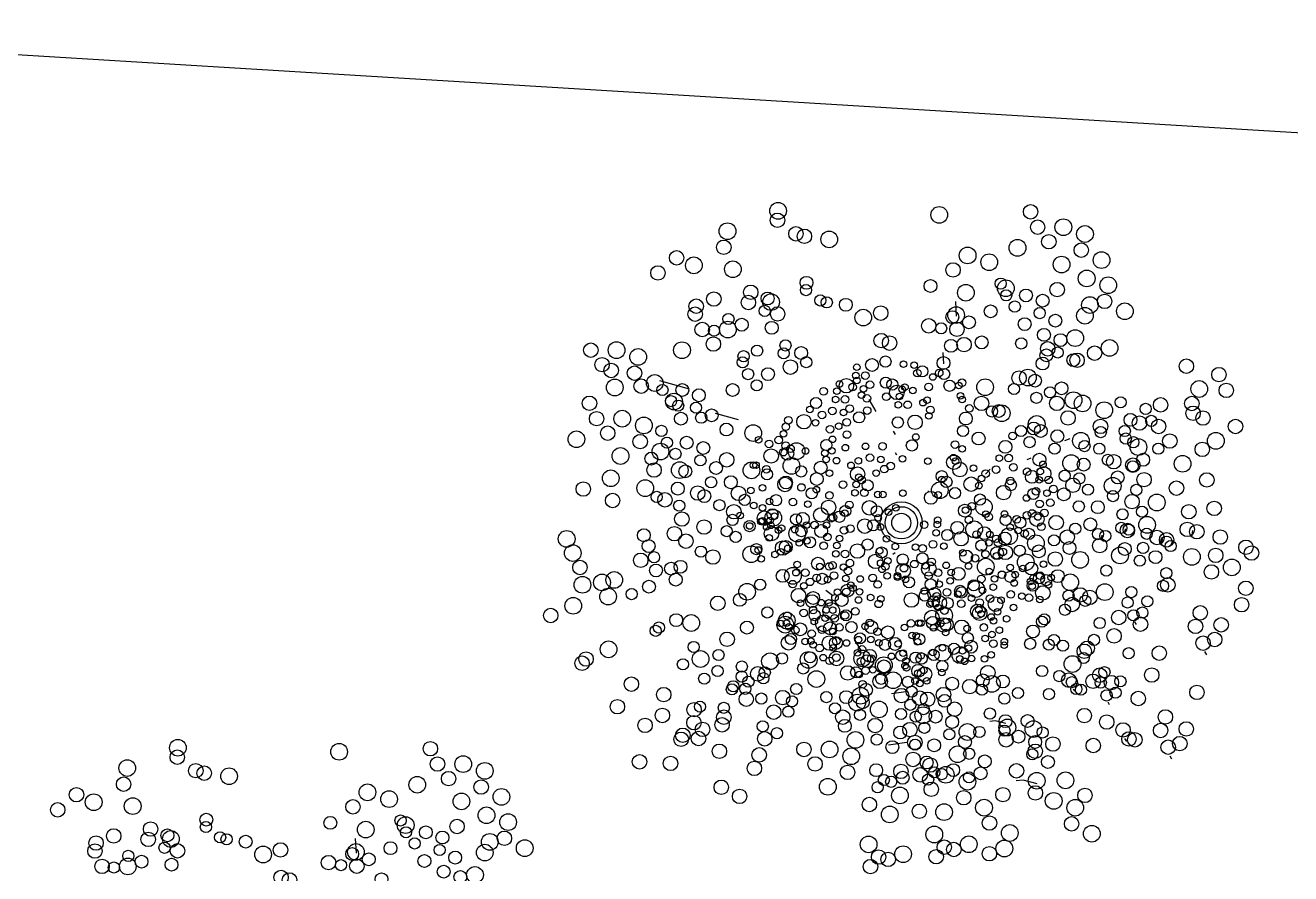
# Model space of a CAD drawing. Header units: millimetres. Extents: x 441061 to 442903, y 4515148 to 4515613.
# Drawn here: x 442230.415 to 442233.111, y 4515584.864 to 4515586.671 of the extents above; entities that cross this region are included whole.
import ezdxf

# ---------------------------------------------------------------- set-up
doc = ezdxf.new("R2010")
doc.units = ezdxf.units.MM
doc.layers.add('01_piscinas', color=254, linetype='Continuous')

msp = doc.modelspace()

# ---------------------------------------------------------------- linework, layer by layer
at = {"layer": '01_piscinas'}
for p, q in [((442232.3521, 4515586.282), (442232.3554, 4515586.2835)), ((442232.6127, 4515586.1764), (442232.616, 4515586.1779)), ((442232.3357, 4515586.1273), (442232.3383, 4515586.1284)), ((442232.3989, 4515586.0515), (442232.3974, 4515586.0825)), ((442232.5362, 4515586.046), (442232.5387, 4515586.0471)), ((442232.3717, 4515585.9499), (442232.3705, 4515585.9738)), ((442231.8301, 4515585.8963), (442231.7671, 4515585.9138)), ((442232.2277, 4515585.8483), (442232.213, 4515585.8742)), ((442231.9342, 4515585.8305), (442231.8857, 4515585.844)), ((442232.2641, 4515585.8064), (442232.2682, 4515585.7995)), ((442232.5198, 4515585.8044), (442232.5214, 4515585.8038)), ((442232.6299, 4515585.7866), (442232.6406, 4515585.7913)), ((442232.268, 4515585.7614), (442232.2712, 4515585.7561)), ((442232.5494, 4515585.7462), (442232.5576, 4515585.7498)), ((442232.4607, 4515585.7151), (442232.4702, 4515585.7256)), ((442232.3384, 4515585.6796), (442232.3376, 4515585.6761)), ((442232.5697, 4515585.6865), (442232.5713, 4515585.6859)), ((442232.7086, 4515585.5852), (442232.7071, 4515585.5747)), ((442232.7583, 4515585.5985), (442232.7568, 4515585.5881)), ((442232.9014, 4515585.5947), (442232.8995, 4515585.5811)), ((442232.8369, 4515585.5773), (442232.8349, 4515585.5637)), ((442232.2678, 4515585.5478), (442232.2628, 4515585.5441)), ((442232.4498, 4515585.5555), (442232.4547, 4515585.5536)), ((442232.3412, 4515585.5195), (442232.3397, 4515585.509)), ((442232.3592, 4515585.4919), (442232.3572, 4515585.4783)), ((442232.1202, 4515585.4681), (442232.1347, 4515585.4571)), ((442232.4491, 4515585.4216), (442232.444, 4515585.4178)), ((442232.4754, 4515585.4064), (442232.4704, 4515585.4026)), ((442232.7782, 4515585.4004), (442232.7815, 4515585.3952)), ((442232.4009, 4515585.3151), (442232.4, 4515585.3116)), ((442232.9274, 4515585.3372), (442232.9315, 4515585.3303)), ((442232.2865, 4515585.3106), (442232.2856, 4515585.307)), ((442232.3056, 4515585.2677), (442232.3047, 4515585.2642)), ((442232.26, 4515585.2479), (442232.2905, 4515585.2521)), ((442232.647, 4515585.2582), (442232.6502, 4515585.253)), ((442232.721, 4515585.2299), (442232.7242, 4515585.2247)), ((442231.0735, 4515585.1387), (442231.0769, 4515585.1402)), ((442232.2536, 4515585.1388), (442232.2933, 4515585.1443)), ((442232.7567, 4515585.1523), (442232.7609, 4515585.1455)), ((442232.853, 4515585.1155), (442232.8571, 4515585.1087)), ((442231.3341, 4515585.0331), (442231.3374, 4515585.0346)), ((442231.0572, 4515584.984), (442231.0597, 4515584.9851)), ((442231.1203, 4515584.9082), (442231.1188, 4515584.9392)), ((442231.2576, 4515584.9027), (442231.2602, 4515584.9039))]:
    msp.add_line(p, q, dxfattribs=at)
at = {"layer": '01_piscinas', "elevation": 0}
msp.add_lwpolyline([(442238.7909, 4515586.0966), (442231.0363, 4515586.5688), (442229.3608, 4515586.6709)], dxfattribs=at)
at = {"layer": '01_piscinas'}
for points in [[(442232.1955, 4515585.3395), (442232.1885, 4515585.3514), (442232.1885, 4515585.3514), (442232.1831, 4515585.3556)], [(442232.5038, 4515585.1841), (442232.4811, 4515585.19), (442232.4811, 4515585.19), (442232.4696, 4515585.1885)], [(442232.5705, 4515585.0559), (442232.5411, 4515585.0636), (442232.5411, 4515585.0636), (442232.5262, 4515585.0616)]]:
    msp.add_lwpolyline(points, dxfattribs=at)
for centre, radius in [((442232.0186, 4515586.2758), 0.0178), ((442232.3621, 4515586.2671), 0.0178), ((442232.5566, 4515586.2737), 0.0154), ((442232.0174, 4515586.2556), 0.0154), ((442232.6264, 4515586.2409), 0.0178), ((442231.9109, 4515586.2324), 0.0178), ((442232.0568, 4515586.2269), 0.0154), ((442232.0748, 4515586.2216), 0.0154), ((442232.1276, 4515586.215), 0.0178), ((442232.5717, 4515586.241), 0.0154), ((442232.6725, 4515586.2264), 0.0178), ((442231.903, 4515586.1981), 0.0154), ((442232.5287, 4515586.197), 0.0178), ((442232.5955, 4515586.21), 0.0154), ((442232.6646, 4515586.192), 0.0154), ((442231.8026, 4515586.1757), 0.0154), ((442231.8393, 4515586.1597), 0.0178), ((442232.4225, 4515586.1808), 0.0178), ((442232.4685, 4515586.1663), 0.0178), ((442232.6227, 4515586.1614), 0.0178), ((442232.7078, 4515586.1709), 0.0178), ((442231.7627, 4515586.1435), 0.0154), ((442231.9224, 4515586.1513), 0.0178), ((442232.3915, 4515586.1499), 0.0154), ((442232.0792, 4515586.1225), 0.0137), ((442232.3434, 4515586.1157), 0.0137), ((442232.493, 4515586.1208), 0.0119), ((442232.5039, 4515586.1109), 0.0178), ((442232.6132, 4515586.108), 0.0154), ((442232.6761, 4515586.1318), 0.0178), ((442232.7221, 4515586.1173), 0.0178), ((442231.8819, 4515586.0879), 0.0154), ((442231.9555, 4515586.0806), 0.0154), ((442231.9605, 4515586.1024), 0.0154), ((442231.9963, 4515586.0891), 0.0137), ((442232.0037, 4515586.0814), 0.0178), ((442232.0782, 4515586.1069), 0.0119), ((442232.1086, 4515586.0849), 0.0119), ((442232.4188, 4515586.1014), 0.0178), ((442232.5046, 4515586.0957), 0.0119), ((442232.5468, 4515586.0956), 0.0137), ((442232.5822, 4515586.0844), 0.0137), ((442232.7143, 4515586.0829), 0.0154), ((442231.842, 4515586.0557), 0.0154), ((442231.8443, 4515586.0727), 0.0154), ((442231.9903, 4515586.0627), 0.0119), ((442232.0178, 4515586.0562), 0.0154), ((442232.1224, 4515586.0808), 0.0119), ((442232.163, 4515586.0757), 0.0137), ((442232.2374, 4515586.058), 0.0154), ((442232.398, 4515586.0538), 0.0178), ((442232.4715, 4515586.0618), 0.0137), ((442232.5229, 4515586.0719), 0.0119), ((442232.5761, 4515586.058), 0.0119), ((442232.6724, 4515586.0524), 0.0178), ((442232.6831, 4515586.0752), 0.0178), ((442232.7575, 4515586.0619), 0.0178), ((442231.913, 4515586.0455), 0.0119), ((442231.9413, 4515586.0332), 0.0137), ((442232.2002, 4515586.0484), 0.0178), ((442232.3396, 4515586.0309), 0.0154), ((442232.3899, 4515586.0494), 0.0137), ((442232.4253, 4515586.0382), 0.0137), ((442232.5439, 4515586.0345), 0.0137), ((442232.6094, 4515586.0418), 0.0137), ((442231.8571, 4515586.023), 0.0154), ((442231.8823, 4515586.0207), 0.0119), ((442231.9118, 4515586.023), 0.0178), ((442232.0052, 4515586.0267), 0.0137), ((442232.3661, 4515586.0256), 0.0119), ((442232.3998, 4515586.0235), 0.0154), ((442232.585, 4515586.0117), 0.0137), ((442232.6516, 4515586.0048), 0.0178), ((442231.6198, 4515585.9791), 0.0154), ((442231.6746, 4515585.9791), 0.0178), ((442231.814, 4515585.979), 0.0178), ((442231.8809, 4515585.992), 0.0154), ((442231.974, 4515585.9779), 0.0119), ((442232.0345, 4515585.9891), 0.0119), ((442232.2384, 4515585.9995), 0.0154), ((442232.2563, 4515585.9941), 0.0154), ((442232.387, 4515585.9883), 0.0137), ((442232.4149, 4515585.9908), 0.0154), ((442232.4525, 4515585.9956), 0.0137), ((442232.5366, 4515585.9934), 0.0119), ((442232.5932, 4515585.982), 0.0154), ((442232.6204, 4515586.0005), 0.0137), ((442232.6931, 4515585.9727), 0.0154), ((442232.725, 4515585.9838), 0.0178), ((442231.6436, 4515585.9482), 0.0154), ((442231.7206, 4515585.9646), 0.0178), ((442231.9433, 4515585.9532), 0.0119), ((442231.9451, 4515585.9662), 0.0119), ((442232.0306, 4515585.9723), 0.0119), ((442232.0678, 4515585.9729), 0.0137), ((442232.0786, 4515585.9535), 0.0119), ((442232.2189, 4515585.9475), 0.0137), ((442232.2475, 4515585.9549), 0.0119), ((442232.371, 4515585.9517), 0.0137), ((442232.5821, 4515585.9506), 0.0137), ((442232.5903, 4515585.9682), 0.0137), ((442232.6143, 4515585.9741), 0.0119), ((442232.6476, 4515585.9579), 0.0137), ((442232.6555, 4515585.9575), 0.0154), ((442231.6632, 4515585.9359), 0.0154), ((442231.7128, 4515585.9302), 0.0154), ((442231.9549, 4515585.928), 0.0119), ((442231.9971, 4515585.928), 0.0137), ((442232.0449, 4515585.943), 0.0154), ((442232.1867, 4515585.9426), 0.00702), ((442232.2856, 4515585.9495), 0.00702), ((442232.3088, 4515585.9471), 0.00702), ((442232.3154, 4515585.9301), 0.00808), ((442232.3261, 4515585.9341), 0.0119), ((442232.3619, 4515585.9305), 0.00808), ((442232.3724, 4515585.9284), 0.0119), ((442232.5321, 4515585.9198), 0.0154), ((442232.551, 4515585.9208), 0.0178), ((442232.8886, 4515585.9449), 0.0154), ((442232.9578, 4515585.927), 0.0154), ((442231.6708, 4515585.8996), 0.0178), ((442231.7271, 4515585.9024), 0.0154), ((442231.7559, 4515585.9091), 0.0178), ((442231.8146, 4515585.8942), 0.0137), ((442231.9218, 4515585.8942), 0.0137), ((442231.9732, 4515585.9042), 0.0119), ((442232.1493, 4515585.9071), 0.00702), ((442232.1643, 4515585.9033), 0.0154), ((442232.1775, 4515585.9006), 0.00808), ((442232.1844, 4515585.925), 0.00702), ((442232.1867, 4515585.9147), 0.00702), ((442232.2043, 4515585.925), 0.00808), ((442232.2144, 4515585.9055), 0.00808), ((442232.2482, 4515585.9099), 0.0119), ((442232.2621, 4515585.9058), 0.0119), ((442232.289, 4515585.9005), 0.00702), ((442232.3395, 4515585.9007), 0.00808), ((442232.3483, 4515585.9219), 0.00702), ((442232.384, 4515585.9033), 0.0119), ((442232.4036, 4515585.9036), 0.00702), ((442232.4105, 4515585.9097), 0.00808), ((442232.4598, 4515585.9001), 0.0178), ((442232.5212, 4515585.8964), 0.0119), ((442232.5661, 4515585.914), 0.0137), ((442232.6226, 4515585.8979), 0.0137), ((442232.9159, 4515585.8964), 0.0178), ((442232.9735, 4515585.8935), 0.0154), ((442231.6169, 4515585.8659), 0.0154), ((442231.7724, 4515585.8943), 0.0119), ((442231.7907, 4515585.8705), 0.0119), ((442231.797, 4515585.8696), 0.0178), ((442231.85, 4515585.8831), 0.0137), ((442232.1156, 4515585.8914), 0.00808), ((442232.1413, 4515585.8741), 0.00702), ((442232.1436, 4515585.8917), 0.00702), ((442232.1613, 4515585.8741), 0.00808), ((442232.1965, 4515585.8833), 0.00702), ((442232.2008, 4515585.8969), 0.00702), ((442232.208, 4515585.8763), 0.00808), ((442232.2491, 4515585.88), 0.00808), ((442232.2716, 4515585.8892), 0.0154), ((442232.2771, 4515585.8804), 0.00702), ((442232.2828, 4515585.8957), 0.00702), ((442232.306, 4515585.8933), 0.00702), ((442232.4071, 4515585.8817), 0.00702), ((442232.4111, 4515585.8742), 0.00702), ((442232.452, 4515585.8658), 0.0154), ((442232.5691, 4515585.8776), 0.0119), ((442232.5981, 4515585.8893), 0.0119), ((442232.6126, 4515585.8657), 0.0154), ((442232.648, 4515585.8725), 0.0178), ((442232.6674, 4515585.8657), 0.0178), ((442232.9001, 4515585.8655), 0.0154), ((442231.8058, 4515585.861), 0.0119), ((442231.8439, 4515585.8566), 0.0119), ((442231.8771, 4515585.8404), 0.0137), ((442232.0863, 4515585.8525), 0.00702), ((442232.0995, 4515585.8665), 0.0119), ((442232.1345, 4515585.8497), 0.00808), ((442232.1714, 4515585.8546), 0.00808), ((442232.2085, 4515585.8503), 0.00808), ((442232.2748, 4515585.8627), 0.00702), ((442232.2948, 4515585.8627), 0.00808), ((442232.3274, 4515585.8672), 0.00702), ((442232.336, 4515585.8726), 0.00702), ((442232.3431, 4515585.8519), 0.00808), ((442232.426, 4515585.8551), 0.00808), ((442232.4742, 4515585.8486), 0.0119), ((442232.4887, 4515585.8494), 0.0137), ((442232.4952, 4515585.8447), 0.0178), ((442232.7134, 4515585.8512), 0.0178), ((442232.7485, 4515585.868), 0.0119), ((442232.8017, 4515585.8541), 0.0119), ((442232.8337, 4515585.8626), 0.0154), ((442232.9028, 4515585.8446), 0.0154), ((442231.632, 4515585.8332), 0.0154), ((442231.6868, 4515585.8332), 0.0178), ((442231.7328, 4515585.8187), 0.0178), ((442231.8117, 4515585.8331), 0.0137), ((442231.855, 4515585.8352), 0.0119), ((442232.0407, 4515585.8298), 0.00808), ((442232.0737, 4515585.8267), 0.0154), ((442232.0985, 4515585.8246), 0.00702), ((442232.1125, 4515585.8411), 0.00808), ((442232.1578, 4515585.8461), 0.00702), ((442232.1649, 4515585.8254), 0.00808), ((442232.1913, 4515585.8359), 0.0119), ((442232.2738, 4515585.8251), 0.0119), ((442232.3105, 4515585.8255), 0.0154), ((442232.3396, 4515585.8393), 0.00702), ((442232.4186, 4515585.8335), 0.0137), ((442232.5696, 4515585.8218), 0.0178), ((442232.6364, 4515585.8348), 0.0154), ((442232.7056, 4515585.8168), 0.0154), ((442232.7694, 4515585.8306), 0.0137), ((442232.7886, 4515585.8239), 0.0154), ((442232.8138, 4515585.8284), 0.0119), ((442232.8294, 4515585.8166), 0.0154), ((442232.9239, 4515585.8345), 0.0154), ((442232.9931, 4515585.8166), 0.0154), ((442231.589, 4515585.7893), 0.0178), ((442231.6558, 4515585.8023), 0.0154), ((442231.725, 4515585.7843), 0.0154), ((442231.7702, 4515585.8072), 0.0119), ((442231.9087, 4515585.81), 0.0137), ((442231.9657, 4515585.8026), 0.0178), ((442232.0302, 4515585.8011), 0.00702), ((442232.0352, 4515585.8159), 0.00808), ((442232.1294, 4515585.8107), 0.00808), ((442232.1478, 4515585.8171), 0.00702), ((442232.1654, 4515585.7994), 0.00808), ((442232.3119, 4515585.7942), 0.00702), ((442232.4126, 4515585.8071), 0.0119), ((442232.4458, 4515585.7909), 0.0137), ((442232.5183, 4515585.7964), 0.00808), ((442232.5361, 4515585.807), 0.0119), ((442232.5634, 4515585.8122), 0.0137), ((442232.5783, 4515585.807), 0.0137), ((442232.6137, 4515585.7958), 0.0137), ((442232.6637, 4515585.7862), 0.0178), ((442232.7062, 4515585.8046), 0.0119), ((442232.7573, 4515585.8068), 0.0119), ((442232.7594, 4515585.7908), 0.0119), ((442232.8532, 4515585.7856), 0.0154), ((442232.9512, 4515585.786), 0.0178), ((442231.7681, 4515585.7632), 0.0178), ((442231.7818, 4515585.782), 0.0119), ((442231.8239, 4515585.782), 0.0137), ((442231.8594, 4515585.7708), 0.0137), ((442231.9773, 4515585.7882), 0.00702), ((442231.9994, 4515585.7794), 0.00808), ((442232.0201, 4515585.7876), 0.00808), ((442232.0351, 4515585.7757), 0.00808), ((442232.0452, 4515585.769), 0.00808), ((442232.058, 4515585.764), 0.0178), ((442232.1216, 4515585.777), 0.0119), ((442232.1348, 4515585.7892), 0.00702), ((442232.162, 4515585.7714), 0.00702), ((442232.2047, 4515585.7743), 0.00702), ((442232.2412, 4515585.7745), 0.00808), ((442232.3038, 4515585.7761), 0.0119), ((442232.3957, 4515585.7781), 0.00808), ((442232.4108, 4515585.7692), 0.00702), ((442232.503, 4515585.7732), 0.0137), ((442232.5544, 4515585.7832), 0.0119), ((442232.6076, 4515585.7694), 0.0119), ((442232.6715, 4515585.7748), 0.0119), ((442232.7029, 4515585.7692), 0.0119), ((442232.7756, 4515585.783), 0.0119), ((442232.7864, 4515585.7726), 0.0178), ((442232.8288, 4515585.7692), 0.0119), ((442232.9224, 4515585.7677), 0.0154), ((442231.683, 4515585.7537), 0.0178), ((442231.7487, 4515585.7482), 0.0137), ((442231.8001, 4515585.7582), 0.0119), ((442231.8533, 4515585.7444), 0.0119), ((442231.9093, 4515585.7456), 0.0154), ((442232.0039, 4515585.7537), 0.0154), ((442232.0296, 4515585.7618), 0.00808), ((442232.0385, 4515585.7585), 0.0137), ((442232.0471, 4515585.7326), 0.0178), ((442232.0769, 4515585.7644), 0.00702), ((442232.1181, 4515585.7595), 0.00702), ((442232.121, 4515585.7465), 0.00702), ((442232.1333, 4515585.7645), 0.00702), ((442232.143, 4515585.7437), 0.00702), ((442232.1897, 4515585.7432), 0.00702), ((442232.2144, 4515585.7501), 0.00808), ((442232.2377, 4515585.7464), 0.00702), ((442232.2837, 4515585.7475), 0.00702), ((442232.3375, 4515585.7429), 0.00702), ((442232.3932, 4515585.7404), 0.0154), ((442232.3923, 4515585.7501), 0.00702), ((442232.3964, 4515585.7426), 0.00702), ((442232.49, 4515585.7492), 0.00702), ((442232.5099, 4515585.7492), 0.00808), ((442232.5754, 4515585.7459), 0.0137), ((442232.6429, 4515585.7386), 0.0178), ((442232.6698, 4515585.7354), 0.0137), ((442232.7212, 4515585.7454), 0.0119), ((442232.7337, 4515585.7415), 0.0154), ((442232.7745, 4515585.7342), 0.0154), ((442232.7965, 4515585.7457), 0.0137), ((442232.8805, 4515585.7371), 0.0178), ((442231.6622, 4515585.7062), 0.0178), ((442231.7544, 4515585.7238), 0.0154), ((442231.8092, 4515585.7237), 0.0178), ((442231.8211, 4515585.7209), 0.0137), ((442231.8865, 4515585.7282), 0.0137), ((442231.9619, 4515585.7231), 0.0178), ((442231.9661, 4515585.7341), 0.00702), ((442231.9717, 4515585.7341), 0.00702), ((442231.9951, 4515585.7146), 0.0119), ((442231.9938, 4515585.7254), 0.00808), ((442232.0679, 4515585.7208), 0.0119), ((442232.1095, 4515585.7288), 0.0137), ((442232.1285, 4515585.717), 0.00702), ((442232.174, 4515585.7338), 0.00702), ((442232.1882, 4515585.715), 0.0154), ((442232.2277, 4515585.7174), 0.00702), ((442232.2448, 4515585.7257), 0.00808), ((442232.2585, 4515585.7323), 0.00808), ((442232.3674, 4515585.7106), 0.0119), ((442232.4062, 4515585.7247), 0.0154), ((442232.435, 4515585.7276), 0.00702), ((442232.4611, 4515585.7162), 0.00808), ((442232.4832, 4515585.7248), 0.00808), ((442232.5201, 4515585.7297), 0.00808), ((442232.5493, 4515585.7202), 0.00808), ((442232.5594, 4515585.7093), 0.0137), ((442232.5845, 4515585.7158), 0.0154), ((442232.5773, 4515585.7205), 0.00702), ((442232.583, 4515585.7359), 0.00702), ((442232.6292, 4515585.7115), 0.0119), ((442232.7422, 4515585.7081), 0.0137), ((442232.7744, 4515585.7316), 0.0119), ((442232.7983, 4515585.7033), 0.0154), ((442231.6038, 4515585.6833), 0.0154), ((442231.7357, 4515585.6852), 0.0178), ((442231.8051, 4515585.6843), 0.0137), ((442231.876, 4515585.6978), 0.0119), ((442231.9181, 4515585.6978), 0.0137), ((442231.9855, 4515585.6859), 0.00702), ((442232.0334, 4515585.6931), 0.0154), ((442232.0356, 4515585.6973), 0.0137), ((442232.0685, 4515585.6867), 0.00808), ((442232.1011, 4515585.7046), 0.0137), ((442232.1568, 4515585.6927), 0.00808), ((442232.1848, 4515585.693), 0.00702), ((442232.1905, 4515585.7084), 0.00702), ((442232.1969, 4515585.7027), 0.00808), ((442232.2096, 4515585.6911), 0.0119), ((442232.3632, 4515585.6807), 0.0178), ((442232.3675, 4515585.7038), 0.00702), ((442232.3773, 4515585.6985), 0.0119), ((442232.43, 4515585.6937), 0.0154), ((442232.4463, 4515585.6905), 0.00702), ((442232.452, 4515585.7058), 0.00702), ((442232.5145, 4515585.6917), 0.0119), ((442232.5136, 4515585.7005), 0.00808), ((442232.575, 4515585.7029), 0.00702), ((442232.5949, 4515585.7029), 0.00808), ((442232.6468, 4515585.6914), 0.0154), ((442232.6606, 4515585.7059), 0.0119), ((442232.6789, 4515585.6821), 0.0119), ((442232.7315, 4515585.6902), 0.0178), ((442232.7818, 4515585.6816), 0.0119), ((442232.8674, 4515585.6853), 0.0154), ((442232.932, 4515585.7027), 0.0154), ((442231.6662, 4515585.6589), 0.0154), ((442231.7601, 4515585.6667), 0.0119), ((442231.7776, 4515585.6603), 0.0154), ((442231.8474, 4515585.6748), 0.0154), ((442231.8615, 4515585.6682), 0.0137), ((442231.9344, 4515585.6741), 0.0154), ((442231.9475, 4515585.6602), 0.0119), ((442231.9605, 4515585.68), 0.00702), ((442232.0144, 4515585.6596), 0.0119), ((442232.0905, 4515585.6743), 0.0119), ((442232.1002, 4515585.682), 0.00702), ((442232.1282, 4515585.6699), 0.00808), ((442232.1825, 4515585.6754), 0.00702), ((442232.2024, 4515585.6754), 0.00808), ((442232.2314, 4515585.6719), 0.00702), ((442232.2419, 4515585.6718), 0.00702), ((442232.2846, 4515585.6746), 0.00702), ((442232.3442, 4515585.6647), 0.0137), ((442232.3595, 4515585.6708), 0.00702), ((442232.3956, 4515585.6747), 0.0119), ((442232.4488, 4515585.6609), 0.0119), ((442232.4991, 4515585.6757), 0.0154), ((442232.5479, 4515585.6643), 0.00702), ((442232.5624, 4515585.6729), 0.0119), ((442232.5681, 4515585.6785), 0.00808), ((442232.5915, 4515585.6748), 0.00702), ((442232.6051, 4515585.6834), 0.00808), ((442232.6275, 4515585.672), 0.0137), ((442232.7321, 4515585.6682), 0.0119), ((442232.7728, 4515585.6566), 0.0154), ((442232.8255, 4515585.6547), 0.0178), ((442231.8081, 4515585.6479), 0.0119), ((442231.8938, 4515585.649), 0.0119), ((442231.9245, 4515585.6351), 0.0154), ((442231.9667, 4515585.6483), 0.00702), ((442231.9854, 4515585.6432), 0.00702), ((442232.0084, 4515585.6222), 0.0178), ((442232.0005, 4515585.6566), 0.00702), ((442232.0068, 4515585.6296), 0.0119), ((442232.0502, 4515585.6556), 0.00808), ((442232.0819, 4515585.651), 0.00702), ((442232.1098, 4515585.6281), 0.0154), ((442232.1263, 4515585.6442), 0.0154), ((442232.162, 4515585.6366), 0.0119), ((442232.1608, 4515585.632), 0.00702), ((442232.1705, 4515585.6494), 0.00808), ((442232.2133, 4515585.6434), 0.0154), ((442232.229, 4515585.636), 0.0119), ((442232.2812, 4515585.6114), 0.0447), ((442232.2812, 4515585.6114), 0.0344), ((442232.2539, 4515585.6342), 0.00702), ((442232.2696, 4515585.6435), 0.00702), ((442232.4166, 4515585.6374), 0.0137), ((442232.418, 4515585.6383), 0.00702), ((442232.4316, 4515585.6468), 0.00808), ((442232.4572, 4515585.6452), 0.0178), ((442232.5598, 4515585.6313), 0.00808), ((442232.5758, 4515585.6518), 0.00808), ((442232.5859, 4515585.6323), 0.00808), ((442232.5986, 4515585.6542), 0.00808), ((442232.6594, 4515585.6462), 0.0119), ((442232.6999, 4515585.6447), 0.0137), ((442232.7524, 4515585.6295), 0.0119), ((442232.794, 4515585.6351), 0.0119), ((442232.8937, 4515585.635), 0.0154), ((442232.9478, 4515585.6422), 0.0154), ((442231.8137, 4515585.6195), 0.0154), ((442231.8609, 4515585.6023), 0.0154), ((442231.9216, 4515585.6177), 0.0119), ((442231.9379, 4515585.627), 0.00702), ((442231.9579, 4515585.6044), 0.0119), ((442231.9581, 4515585.6047), 0.00702), ((442231.9895, 4515585.6212), 0.0154), ((442231.9818, 4515585.614), 0.00702), ((442231.9857, 4515585.6156), 0.00702), ((442232.002, 4515585.6166), 0.00702), ((442232.0034, 4515585.6061), 0.00702), ((442232.011, 4515585.6254), 0.00702), ((442232.0568, 4515585.6189), 0.0119), ((442232.0713, 4515585.6197), 0.0137), ((442232.0792, 4515585.6063), 0.00702), ((442232.0963, 4515585.6065), 0.00808), ((442232.1216, 4515585.6064), 0.00702), ((442232.1318, 4515585.6211), 0.00808), ((442232.1356, 4515585.6229), 0.00808), ((442232.1493, 4515585.6242), 0.0119), ((442232.2034, 4515585.6044), 0.0154), ((442232.2214, 4515585.606), 0.0119), ((442232.2317, 4515585.6221), 0.00702), ((442232.2812, 4515585.6114), 0.0203), ((442232.3299, 4515585.6073), 0.00808), ((442232.3579, 4515585.6076), 0.00702), ((442232.3587, 4515585.6168), 0.00702), ((442232.4006, 4515585.6008), 0.0137), ((442232.4251, 4515585.6176), 0.00808), ((442232.4364, 4515585.5976), 0.0178), ((442232.4612, 4515585.6299), 0.00702), ((442232.4676, 4515585.6241), 0.00808), ((442232.5035, 4515585.6174), 0.0119), ((442232.5009, 4515585.6302), 0.00702), ((442232.527, 4515585.6188), 0.00808), ((442232.5349, 4515585.6118), 0.0119), ((442232.549, 4515585.6274), 0.00808), ((442232.5702, 4515585.6192), 0.0154), ((442232.5723, 4515585.6238), 0.00702), ((442232.5795, 4515585.6031), 0.00808), ((442232.611, 4515585.6119), 0.0154), ((442232.6517, 4515585.5989), 0.0119), ((442232.6839, 4515585.6081), 0.0137), ((442232.7499, 4515585.6007), 0.0119), ((442232.8047, 4515585.6071), 0.0178), ((442232.8905, 4515585.5975), 0.0154), ((442231.5683, 4515585.5771), 0.0178), ((442231.7328, 4515585.585), 0.0137), ((442231.7977, 4515585.5882), 0.0154), ((442231.8225, 4515585.5724), 0.0154), ((442231.9092, 4515585.5936), 0.0119), ((442231.9283, 4515585.5814), 0.0119), ((442231.9943, 4515585.6026), 0.00702), ((442232.0046, 4515585.5885), 0.0154), ((442231.9999, 4515585.5795), 0.00702), ((442232.0198, 4515585.5958), 0.00702), ((442232.0263, 4515585.5998), 0.00702), ((442232.0594, 4515585.5885), 0.0178), ((442232.0541, 4515585.5968), 0.00702), ((442232.0684, 4515585.5938), 0.0119), ((442232.1105, 4515585.5938), 0.0137), ((442232.1237, 4515585.581), 0.00808), ((442232.1495, 4515585.5782), 0.00702), ((442232.1593, 4515585.5956), 0.00808), ((442232.1727, 4515585.599), 0.00808), ((442232.2371, 4515585.6025), 0.00702), ((442232.2498, 4515585.5774), 0.00702), ((442232.3556, 4515585.59), 0.00702), ((442232.3791, 4515585.5853), 0.0119), ((442232.4084, 4515585.5775), 0.0154), ((442232.4417, 4515585.5863), 0.00808), ((442232.4578, 4515585.5895), 0.0137), ((442232.4697, 4515585.5866), 0.00702), ((442232.4833, 4515585.5773), 0.00808), ((442232.5018, 4515585.5779), 0.0137), ((442232.5108, 4515585.5829), 0.0178), ((442232.5131, 4515585.6023), 0.00702), ((442232.5301, 4515585.5951), 0.00702), ((442232.5439, 4515585.5884), 0.00808), ((442232.5532, 4515585.5879), 0.0119), ((442232.5679, 4515585.5679), 0.0178), ((442232.6064, 4515585.5741), 0.0119), ((442232.6348, 4515585.5809), 0.0154), ((442232.7002, 4515585.5873), 0.0119), ((442232.7159, 4515585.5835), 0.0119), ((442232.7629, 4515585.5951), 0.0154), ((442232.7655, 4515585.5968), 0.0119), ((442232.8039, 4515585.588), 0.0119), ((442232.8259, 4515585.5801), 0.0154), ((442232.8463, 4515585.5751), 0.0154), ((442232.9108, 4515585.5925), 0.0154), ((442232.9607, 4515585.581), 0.0154), ((442231.5813, 4515585.547), 0.0178), ((442231.7428, 4515585.5618), 0.0137), ((442231.8542, 4515585.5501), 0.0119), ((442231.9616, 4515585.5445), 0.0178), ((442231.9725, 4515585.5553), 0.0119), ((442231.9764, 4515585.5536), 0.00702), ((442232.0284, 4515585.5576), 0.0154), ((442232.0247, 4515585.5497), 0.00702), ((442232.0353, 4515585.56), 0.0137), ((442232.0396, 4515585.557), 0.00702), ((442232.0639, 4515585.569), 0.00702), ((442232.0801, 4515585.5729), 0.00702), ((442232.0867, 4515585.57), 0.0119), ((442232.1158, 4515585.5625), 0.00808), ((442232.1438, 4515585.5629), 0.00702), ((442232.1877, 4515585.5512), 0.0154), ((442232.2093, 4515585.5651), 0.0119), ((442232.2391, 4515585.5482), 0.0119), ((442232.2351, 4515585.5516), 0.00702), ((442232.2684, 4515585.5609), 0.00702), ((442232.3112, 4515585.5595), 0.00702), ((442232.3267, 4515585.557), 0.00808), ((442232.3487, 4515585.5656), 0.00808), ((442232.372, 4515585.5619), 0.00702), ((442232.4518, 4515585.563), 0.0119), ((442232.4674, 4515585.5689), 0.00702), ((442232.485, 4515585.5468), 0.0137), ((442232.4873, 4515585.5689), 0.00808), ((442232.503, 4515585.5485), 0.0154), ((442232.4975, 4515585.5494), 0.00808), ((442232.5336, 4515585.5521), 0.0119), ((442232.5741, 4515585.5506), 0.0137), ((442232.6396, 4515585.5579), 0.0137), ((442232.7039, 4515585.5629), 0.0154), ((442232.7471, 4515585.5419), 0.0178), ((442232.7573, 4515585.5556), 0.0137), ((442232.7963, 4515585.558), 0.0119), ((442232.846, 4515585.5714), 0.0119), ((442232.8551, 4515585.5619), 0.0119), ((442232.9509, 4515585.542), 0.0154), ((442233.0154, 4515585.5594), 0.0154), ((442233.0273, 4515585.5471), 0.0154), ((442231.5966, 4515585.5163), 0.0154), ((442231.7261, 4515585.5317), 0.0154), ((442231.7545, 4515585.5382), 0.0119), ((442231.8108, 4515585.5178), 0.0137), ((442231.8799, 4515585.5384), 0.0154), ((442231.9828, 4515585.5347), 0.00702), ((442232.0121, 4515585.5437), 0.00702), ((442232.0591, 4515585.5228), 0.00702), ((442232.1036, 4515585.5245), 0.0137), ((442232.1415, 4515585.5452), 0.00702), ((442232.1614, 4515585.5452), 0.00808), ((442232.1716, 4515585.5257), 0.00808), ((442232.2265, 4515585.5292), 0.0154), ((442232.2372, 4515585.5255), 0.00702), ((442232.2525, 4515585.5304), 0.00702), ((442232.2843, 4515585.5332), 0.0119), ((442232.309, 4515585.5234), 0.00808), ((442232.3263, 4515585.5358), 0.0119), ((442232.3459, 4515585.5283), 0.00808), ((442232.4124, 4515585.5474), 0.00702), ((442232.4195, 4515585.5395), 0.0137), ((442232.4385, 4515585.5359), 0.00808), ((442232.461, 4515585.518), 0.0178), ((442232.4605, 4515585.5446), 0.00808), ((442232.4839, 4515585.5409), 0.00702), ((442232.5462, 4515585.5275), 0.0178), ((442232.584, 4515585.5232), 0.00702), ((442232.6093, 4515585.5343), 0.0154), ((442232.662, 4515585.5324), 0.0178), ((442232.7893, 4515585.5309), 0.0119), ((442232.8228, 4515585.5384), 0.0137), ((442232.9002, 4515585.5388), 0.0178), ((442232.9853, 4515585.5165), 0.0178), ((442231.6697, 4515585.4897), 0.0178), ((442231.7587, 4515585.5099), 0.0137), ((442231.7907, 4515585.5137), 0.0137), ((442231.8007, 4515585.4905), 0.0137), ((442232.0284, 4515585.4984), 0.0137), ((442232.0503, 4515585.4985), 0.0178), ((442232.0568, 4515585.5052), 0.00702), ((442232.0767, 4515585.5052), 0.00808), ((442232.1078, 4515585.5184), 0.00702), ((442232.1127, 4515585.4921), 0.0119), ((442232.1277, 4515585.5184), 0.00808), ((442232.1347, 4515585.5208), 0.00808), ((442232.1378, 4515585.4989), 0.00808), ((442232.158, 4515585.5172), 0.00702), ((442232.1677, 4515585.509), 0.00808), ((442232.2401, 4515585.5124), 0.00702), ((442232.2471, 4515585.5185), 0.00808), ((442232.251, 4515585.4984), 0.00702), ((442232.273, 4515585.4983), 0.00702), ((442232.2852, 4515585.5097), 0.0154), ((442232.287, 4515585.5148), 0.00808), ((442232.3399, 4515585.5131), 0.0154), ((442232.3323, 4515585.5198), 0.00702), ((442232.3394, 4515585.4991), 0.00808), ((442232.3595, 4515585.5051), 0.00808), ((442232.3767, 4515585.5209), 0.00702), ((442232.3875, 4515585.5054), 0.00702), ((442232.4035, 4515585.5029), 0.0137), ((442232.4246, 4515585.5194), 0.00702), ((442232.4687, 4515585.5076), 0.00702), ((442232.4957, 4515585.5007), 0.00808), ((442232.5132, 4515585.4964), 0.0119), ((442232.5129, 4515585.5164), 0.00702), ((442232.5237, 4515585.501), 0.00702), ((442232.5398, 4515585.5144), 0.00702), ((442232.5581, 4515585.514), 0.0137), ((442232.5744, 4515585.4932), 0.0119), ((442232.5772, 4515585.4988), 0.00808), ((442232.6146, 4515585.4979), 0.0137), ((442232.7179, 4515585.5098), 0.0119), ((442232.8458, 4515585.5042), 0.0119), ((442232.9417, 4515585.5068), 0.0154), ((442231.6019, 4515585.4795), 0.0178), ((442231.6436, 4515585.4844), 0.0178), ((442231.7436, 4515585.4755), 0.0137), ((442231.9526, 4515585.4645), 0.0178), ((442231.9805, 4515585.4796), 0.0119), ((442232.0499, 4515585.4808), 0.00808), ((442232.0733, 4515585.4772), 0.00702), ((442232.0868, 4515585.4857), 0.00808), ((442232.1009, 4515585.494), 0.00808), ((442232.1243, 4515585.4904), 0.00702), ((442232.1664, 4515585.4669), 0.0137), ((442232.1629, 4515585.4929), 0.00702), ((442232.1737, 4515585.4784), 0.00702), ((442232.1783, 4515585.4724), 0.00702), ((442232.1934, 4515585.4917), 0.00702), ((442232.2203, 4515585.4942), 0.00808), ((442232.2311, 4515585.4801), 0.00808), ((442232.2729, 4515585.4956), 0.00702), ((442232.2901, 4515585.4911), 0.00702), ((442232.2976, 4515585.4848), 0.0119), ((442232.3437, 4515585.4804), 0.0119), ((442232.362, 4515585.481), 0.00702), ((442232.3852, 4515585.4878), 0.00702), ((442232.4066, 4515585.4665), 0.0119), ((442232.4403, 4515585.4704), 0.0178), ((442232.4355, 4515585.4783), 0.0119), ((442232.4515, 4515585.4918), 0.00808), ((442232.4772, 4515585.4745), 0.00702), ((442232.4795, 4515585.4921), 0.00702), ((442232.5214, 4515585.4833), 0.00702), ((442232.5563, 4515585.4864), 0.00702), ((442232.5612, 4515585.4776), 0.0119), ((442232.5599, 4515585.4763), 0.00702), ((442232.5622, 4515585.4939), 0.00702), ((442232.5828, 4515585.462), 0.0154), ((442232.5901, 4515585.4893), 0.0119), ((442232.5948, 4515585.4793), 0.00702), ((442232.6005, 4515585.4952), 0.00702), ((442232.6412, 4515585.4848), 0.0178), ((442232.7146, 4515585.4638), 0.0178), ((442232.8388, 4515585.4772), 0.0119), ((442232.8489, 4515585.4793), 0.0154), ((442233.0152, 4515585.472), 0.0154), ((442231.5824, 4515585.4347), 0.0178), ((442231.6566, 4515585.4543), 0.0178), ((442231.7067, 4515585.4596), 0.0119), ((442231.8903, 4515585.4401), 0.0154), ((442231.9371, 4515585.4473), 0.0137), ((442232.0621, 4515585.4563), 0.0154), ((442232.091, 4515585.4446), 0.0137), ((442232.0934, 4515585.4512), 0.0137), ((442232.1399, 4515585.4516), 0.00702), ((442232.1453, 4515585.4638), 0.00702), ((442232.1543, 4515585.4469), 0.0137), ((442232.1643, 4515585.4644), 0.00808), ((442232.19, 4515585.4471), 0.00702), ((442232.1923, 4515585.4647), 0.00702), ((442232.2159, 4515585.4522), 0.00702), ((442232.2378, 4515585.4494), 0.00702), ((442232.3026, 4515585.4469), 0.0154), ((442232.3313, 4515585.4563), 0.0119), ((442232.3302, 4515585.4662), 0.00702), ((442232.3514, 4515585.4597), 0.0137), ((442232.3504, 4515585.4441), 0.0119), ((442232.3624, 4515585.441), 0.0154), ((442232.3563, 4515585.4548), 0.00808), ((442232.3801, 4515585.4403), 0.0119), ((442232.3783, 4515585.4634), 0.00808), ((442232.4016, 4515585.4597), 0.00702), ((442232.4097, 4515585.4632), 0.0119), ((442232.431, 4515585.4511), 0.00702), ((442232.4483, 4515585.4415), 0.00808), ((442232.454, 4515585.4677), 0.00702), ((442232.4703, 4515585.4501), 0.00808), ((442232.4818, 4515585.4383), 0.0154), ((442232.4936, 4515585.4465), 0.00702), ((442232.5145, 4515585.459), 0.00808), ((442232.5378, 4515585.4553), 0.00702), ((442232.553, 4515585.4519), 0.00808), ((442232.5763, 4515585.4483), 0.00702), ((442232.6374, 4515585.4562), 0.0119), ((442232.6452, 4515585.4375), 0.0154), ((442232.6624, 4515585.4578), 0.0154), ((442232.6731, 4515585.4453), 0.0119), ((442232.6828, 4515585.4527), 0.0154), ((442232.7633, 4515585.4417), 0.0119), ((442232.7712, 4515585.4639), 0.0119), ((442232.8053, 4515585.4443), 0.0119), ((442233.0061, 4515585.4369), 0.0154), ((442231.5344, 4515585.414), 0.0154), ((442231.9957, 4515585.4206), 0.0119), ((442232.0662, 4515585.4401), 0.00702), ((442232.0734, 4515585.4195), 0.00808), ((442232.0965, 4515585.4148), 0.0119), ((442232.0934, 4515585.4255), 0.00808), ((442232.1106, 4515585.4413), 0.00702), ((442232.132, 4515585.4236), 0.0178), ((442232.1214, 4515585.4258), 0.00702), ((442232.1271, 4515585.4412), 0.00702), ((442232.135, 4515585.4256), 0.00702), ((442232.1634, 4515585.4144), 0.0119), ((442232.1611, 4515585.4141), 0.00808), ((442232.1832, 4515585.4227), 0.00808), ((442232.2329, 4515585.4388), 0.00808), ((442232.3463, 4515585.4097), 0.0154), ((442232.3424, 4515585.4383), 0.00702), ((442232.3544, 4515585.4392), 0.00702), ((442232.3594, 4515585.4311), 0.00702), ((442232.3724, 4515585.4142), 0.0178), ((442232.3732, 4515585.4244), 0.00808), ((442232.4088, 4515585.439), 0.00808), ((442232.4442, 4515585.4231), 0.0154), ((442232.4482, 4515585.4188), 0.0154), ((442232.4464, 4515585.426), 0.00702), ((442232.4514, 4515585.4178), 0.00702), ((442232.4859, 4515585.4218), 0.00702), ((442232.52, 4515585.4313), 0.00702), ((442232.6298, 4515585.4262), 0.0119), ((442232.7443, 4515585.4097), 0.0154), ((442232.7758, 4515585.4143), 0.0119), ((442232.7948, 4515585.4203), 0.0119), ((442232.9182, 4515585.4197), 0.0154), ((442231.7647, 4515585.3883), 0.0119), ((442231.8015, 4515585.4042), 0.0137), ((442231.8338, 4515585.3981), 0.0178), ((442231.9523, 4515585.3883), 0.0137), ((442232.034, 4515585.3945), 0.0178), ((442232.0244, 4515585.3969), 0.00702), ((442232.0371, 4515585.4031), 0.0178), ((442232.0365, 4515585.3979), 0.00702), ((442232.0384, 4515585.4134), 0.00808), ((442232.0414, 4515585.3897), 0.00702), ((442232.066, 4515585.3846), 0.0137), ((442232.0959, 4515585.4013), 0.00702), ((442232.1163, 4515585.3975), 0.0178), ((442232.1191, 4515585.4082), 0.00702), ((442232.1293, 4515585.3868), 0.0137), ((442232.139, 4515585.4081), 0.00808), ((442232.1491, 4515585.3886), 0.00808), ((442232.175, 4515585.3893), 0.0119), ((442232.2043, 4515585.3909), 0.00702), ((442232.2172, 4515585.3893), 0.0137), ((442232.2136, 4515585.3984), 0.00808), ((442232.2882, 4515585.3887), 0.00702), ((442232.3018, 4515585.3972), 0.00808), ((442232.3186, 4515585.3979), 0.00702), ((442232.3226, 4515585.3979), 0.00702), ((442232.3485, 4515585.3985), 0.0137), ((442232.3496, 4515585.388), 0.00702), ((442232.3712, 4515585.3939), 0.0154), ((442232.3653, 4515585.3974), 0.00702), ((442232.3782, 4515585.3947), 0.0137), ((442232.4098, 4515585.3889), 0.0154), ((442232.457, 4515585.3888), 0.00808), ((442232.4728, 4515585.4108), 0.00702), ((442232.4777, 4515585.4026), 0.00702), ((442232.5056, 4515585.4067), 0.00702), ((442232.5809, 4515585.401), 0.0119), ((442232.5858, 4515585.4059), 0.0119), ((442232.7039, 4515585.3979), 0.0119), ((442232.7907, 4515585.3955), 0.0154), ((442232.9079, 4515585.3909), 0.0154), ((442232.9626, 4515585.3942), 0.0154), ((442231.758, 4515585.3814), 0.0119), ((442231.9101, 4515585.3634), 0.0154), ((442232.041, 4515585.3558), 0.0154), ((442232.046, 4515585.364), 0.0119), ((442232.0553, 4515585.383), 0.00808), ((442232.0902, 4515585.3751), 0.00808), ((442232.1122, 4515585.3838), 0.00808), ((442232.1281, 4515585.3553), 0.0154), ((442232.1419, 4515585.3554), 0.0137), ((442232.1356, 4515585.3801), 0.00702), ((442232.1933, 4515585.3655), 0.0119), ((442232.1902, 4515585.3625), 0.00702), ((442232.2165, 4515585.3629), 0.00702), ((442232.2304, 4515585.3794), 0.00808), ((442232.2526, 4515585.3781), 0.0137), ((442232.3041, 4515585.3713), 0.00702), ((442232.3128, 4515585.371), 0.00702), ((442232.3193, 4515585.3635), 0.0119), ((442232.3757, 4515585.3779), 0.00702), ((442232.4229, 4515585.3661), 0.0119), ((442232.4214, 4515585.3862), 0.00702), ((442232.4601, 4515585.3651), 0.00702), ((442232.4744, 4515585.3735), 0.00702), ((442232.4901, 4515585.3829), 0.00702), ((442232.5617, 4515585.3801), 0.0137), ((442232.6063, 4515585.3619), 0.0119), ((442232.6916, 4515585.3621), 0.0119), ((442232.7344, 4515585.3706), 0.0154), ((442232.9241, 4515585.3552), 0.0154), ((442232.9489, 4515585.3629), 0.0154), ((442231.6577, 4515585.342), 0.0178), ((442231.8388, 4515585.3471), 0.0119), ((442231.8918, 4515585.33), 0.0119), ((442232.0763, 4515585.3586), 0.00702), ((442232.0883, 4515585.3596), 0.00702), ((442232.0933, 4515585.3514), 0.00702), ((442232.1071, 4515585.3448), 0.00808), ((442232.1359, 4515585.3451), 0.00702), ((442232.1427, 4515585.3594), 0.00808), ((442232.1645, 4515585.3554), 0.00702), ((442232.188, 4515585.3343), 0.00702), ((442232.1973, 4515585.3418), 0.00808), ((442232.2143, 4515585.3281), 0.0137), ((442232.2335, 4515585.3557), 0.00702), ((442232.2465, 4515585.3516), 0.0119), ((442232.2679, 4515585.3535), 0.0137), ((442232.2746, 4515585.3538), 0.00702), ((442232.2854, 4515585.334), 0.00702), ((442232.3157, 4515585.3579), 0.00702), ((442232.3502, 4515585.33), 0.0119), ((442232.3486, 4515585.3353), 0.00702), ((442232.3687, 4515585.3347), 0.0178), ((442232.3687, 4515585.3452), 0.00702), ((442232.3934, 4515585.3431), 0.0119), ((442232.4073, 4515585.3297), 0.0178), ((442232.4119, 4515585.3387), 0.00702), ((442232.4297, 4515585.3475), 0.0137), ((442232.4245, 4515585.3447), 0.00702), ((442232.4773, 4515585.3542), 0.00808), ((442232.5006, 4515585.3506), 0.00702), ((442232.5007, 4515585.3583), 0.00702), ((442232.5557, 4515585.3537), 0.0119), ((442232.5955, 4515585.3519), 0.0119), ((442232.6254, 4515585.3497), 0.0119), ((442232.6709, 4515585.3378), 0.0154), ((442232.6772, 4515585.3442), 0.0154), ((442232.7656, 4515585.3337), 0.0119), ((442232.8307, 4515585.3338), 0.0154), ((442231.6011, 4515585.3124), 0.0154), ((442231.6097, 4515585.3213), 0.0154), ((442231.8159, 4515585.3101), 0.0119), ((442231.8536, 4515585.3214), 0.0178), ((442231.9415, 4515585.3053), 0.0119), ((442232.0015, 4515585.3165), 0.0178), ((442232.0272, 4515585.3226), 0.0119), ((442232.0838, 4515585.3195), 0.0178), ((442232.0869, 4515585.3251), 0.0119), ((442232.1148, 4515585.3242), 0.00702), ((442232.1286, 4515585.3175), 0.00808), ((442232.1432, 4515585.3226), 0.0154), ((442232.143, 4515585.3244), 0.00808), ((442232.198, 4515585.3226), 0.0178), ((442232.1951, 4515585.3163), 0.00808), ((442232.2089, 4515585.3169), 0.0137), ((442232.2172, 4515585.3223), 0.00808), ((442232.244, 4515585.3081), 0.0178), ((442232.2443, 4515585.3057), 0.0137), ((442232.2601, 4515585.3271), 0.00702), ((442232.2814, 4515585.3284), 0.0119), ((442232.2891, 4515585.3072), 0.00702), ((442232.2912, 4515585.3174), 0.00702), ((442232.3116, 4515585.3241), 0.0119), ((442232.3243, 4515585.3224), 0.0119), ((442232.3232, 4515585.3284), 0.00702), ((442232.3685, 4515585.3062), 0.0119), ((442232.4057, 4515585.322), 0.00702), ((442232.4161, 4515585.3165), 0.00702), ((442232.4306, 4515585.3222), 0.00702), ((442232.4583, 4515585.3219), 0.00702), ((442232.4726, 4515585.3303), 0.00702), ((442232.6459, 4515585.3107), 0.0178), ((442232.6696, 4515585.3236), 0.0119), ((442231.8613, 4515585.2796), 0.0119), ((442231.8897, 4515585.2959), 0.0119), ((442231.9413, 4515585.284), 0.0119), ((442231.9754, 4515585.2897), 0.0154), ((442231.9874, 4515585.2805), 0.0119), ((442231.9904, 4515585.2929), 0.0119), ((442232.0722, 4515585.3012), 0.0119), ((442232.1002, 4515585.2787), 0.0178), ((442232.167, 4515585.2917), 0.0154), ((442232.1851, 4515585.2931), 0.0119), ((442232.1916, 4515585.2883), 0.00702), ((442232.2052, 4515585.2968), 0.00808), ((442232.2203, 4515585.2986), 0.00702), ((442232.2361, 4515585.2737), 0.0154), ((442232.2383, 4515585.2793), 0.0119), ((442232.2639, 4515585.2761), 0.0178), ((442232.2926, 4515585.3026), 0.00702), ((442232.3171, 4515585.2961), 0.0137), ((442232.3166, 4515585.2913), 0.00702), ((442232.3307, 4515585.2891), 0.0154), ((442232.3292, 4515585.2973), 0.00702), ((442232.3677, 4515585.2925), 0.00702), ((442232.455, 4515585.2761), 0.0137), ((442232.4655, 4515585.2925), 0.0154), ((442232.4978, 4515585.2736), 0.0137), ((442232.5811, 4515585.2957), 0.0119), ((442232.6177, 4515585.285), 0.0119), ((442232.638, 4515585.2764), 0.0154), ((442232.6898, 4515585.274), 0.0154), ((442232.7038, 4515585.287), 0.0154), ((442232.7139, 4515585.2934), 0.0119), ((442232.8147, 4515585.2873), 0.0154), ((442231.7061, 4515585.2679), 0.0154), ((442231.775, 4515585.2456), 0.0154), ((442231.9203, 4515585.2568), 0.0119), ((442231.9231, 4515585.2633), 0.0119), ((442231.9489, 4515585.258), 0.0119), ((442231.9555, 4515585.2731), 0.0119), ((442232.0574, 4515585.2576), 0.0119), ((442232.1942, 4515585.2431), 0.0178), ((442232.1987, 4515585.2676), 0.00808), ((442232.206, 4515585.2557), 0.0137), ((442232.2952, 4515585.2726), 0.0119), ((442232.3033, 4515585.2517), 0.0119), ((442232.3104, 4515585.2746), 0.00702), ((442232.3208, 4515585.2691), 0.00702), ((442232.3353, 4515585.2748), 0.00702), ((442232.371, 4515585.2455), 0.0154), ((442232.3895, 4515585.2688), 0.0137), ((442232.427, 4515585.2626), 0.0154), ((442232.4528, 4515585.256), 0.0119), ((442232.4743, 4515585.2683), 0.0178), ((442232.5297, 4515585.2489), 0.0119), ((442232.6445, 4515585.2721), 0.0119), ((442232.6542, 4515585.2574), 0.0119), ((442232.6639, 4515585.256), 0.0119), ((442232.7061, 4515585.2712), 0.0119), ((442232.7287, 4515585.2712), 0.0154), ((442232.7376, 4515585.2498), 0.0119), ((442232.7481, 4515585.2738), 0.0119), ((442232.9109, 4515585.2504), 0.0154), ((442231.6764, 4515585.2197), 0.0154), ((442231.951, 4515585.2359), 0.0154), ((442231.9831, 4515585.2371), 0.0119), ((442232.0286, 4515585.2392), 0.0154), ((442232.0484, 4515585.2313), 0.0119), ((442232.1216, 4515585.2402), 0.0119), ((442232.1637, 4515585.2402), 0.0137), ((442232.1872, 4515585.2285), 0.0178), ((442232.1991, 4515585.229), 0.0137), ((442232.2815, 4515585.2435), 0.0154), ((442232.3004, 4515585.2238), 0.0119), ((442232.3207, 4515585.2379), 0.0154), ((442232.3372, 4515585.2356), 0.0154), ((442232.3735, 4515585.2322), 0.0137), ((442232.5008, 4515585.2372), 0.0119), ((442232.5957, 4515585.2466), 0.0119), ((442232.7185, 4515585.2438), 0.0119), ((442232.7861, 4515585.2372), 0.0154), ((442231.7723, 4515585.2012), 0.0154), ((442231.8396, 4515585.2135), 0.0154), ((442231.8523, 4515585.2199), 0.0119), ((442231.9032, 4515585.1974), 0.0154), ((442231.9031, 4515585.2174), 0.0119), ((442232.0095, 4515585.2081), 0.0154), ((442232.0405, 4515585.2091), 0.0119), ((442232.1399, 4515585.2164), 0.0119), ((442232.1563, 4515585.1976), 0.0154), ((442232.1931, 4515585.2025), 0.0119), ((442232.2333, 4515585.214), 0.0178), ((442232.2806, 4515585.2042), 0.0119), ((442232.312, 4515585.1986), 0.0119), ((442232.3279, 4515585.2016), 0.0178), ((442232.3286, 4515585.2146), 0.0119), ((442232.3542, 4515585.1986), 0.0137), ((442232.3947, 4515585.2146), 0.0154), ((442232.4699, 4515585.2052), 0.0119), ((442232.6711, 4515585.2009), 0.0154), ((442232.8438, 4515585.198), 0.0154), ((442231.7353, 4515585.1801), 0.0154), ((442231.8394, 4515585.1858), 0.0154), ((442231.8578, 4515585.1716), 0.0154), ((442231.8993, 4515585.1813), 0.0154), ((442231.9861, 4515585.1781), 0.0119), ((442232.1608, 4515585.179), 0.0137), ((442232.2254, 4515585.1796), 0.0154), ((442232.2995, 4515585.171), 0.0154), ((442232.3303, 4515585.1748), 0.0119), ((442232.3896, 4515585.1874), 0.0137), ((442232.422, 4515585.166), 0.0178), ((442232.501, 4515585.1689), 0.0119), ((442232.5071, 4515585.1755), 0.0178), ((442232.5031, 4515585.189), 0.0137), ((442232.5502, 4515585.1895), 0.0137), ((442232.5627, 4515585.1722), 0.0178), ((442232.7187, 4515585.1871), 0.0154), ((442232.7535, 4515585.1704), 0.0154), ((442232.8335, 4515585.1692), 0.0154), ((442232.8882, 4515585.1725), 0.0154), ((442231.8121, 4515585.1505), 0.0154), ((442231.8157, 4515585.1589), 0.0154), ((442231.8492, 4515585.152), 0.0154), ((442231.9903, 4515585.1515), 0.0154), ((442232.0162, 4515585.1633), 0.0119), ((442232.1835, 4515585.149), 0.0178), ((442232.229, 4515585.1499), 0.0119), ((442232.2789, 4515585.1648), 0.0137), ((442232.31, 4515585.1438), 0.0154), ((442232.3835, 4515585.161), 0.0119), ((442232.4167, 4515585.1448), 0.0137), ((442232.4477, 4515585.1661), 0.0119), ((442232.5043, 4515585.1494), 0.0154), ((442232.5309, 4515585.1559), 0.0137), ((442232.5663, 4515585.1447), 0.0137), ((442232.5822, 4515585.1649), 0.0119), ((442232.6043, 4515585.1402), 0.0154), ((442232.6901, 4515585.1371), 0.0154), ((442232.7661, 4515585.1512), 0.0154), ((442232.7787, 4515585.1494), 0.0154), ((442232.8745, 4515585.1413), 0.0154), ((442230.7401, 4515585.1325), 0.0178), ((442230.7388, 4515585.1123), 0.0154), ((442231.0836, 4515585.1238), 0.0178), ((442231.278, 4515585.1304), 0.0154), ((442231.8937, 4515585.1248), 0.0154), ((442231.9785, 4515585.1172), 0.0154), ((442232.0737, 4515585.1288), 0.0154), ((442232.1285, 4515585.1288), 0.0178), ((442232.1745, 4515585.1142), 0.0178), ((442232.2622, 4515585.1337), 0.0137), ((442232.3107, 4515585.139), 0.0119), ((442232.3513, 4515585.1375), 0.0137), ((442232.4012, 4515585.1185), 0.0178), ((442232.4258, 4515585.1196), 0.0119), ((442232.5602, 4515585.1183), 0.0119), ((442232.5667, 4515585.1249), 0.0154), ((442232.8497, 4515585.1336), 0.0154), ((442230.6323, 4515585.0892), 0.0178), ((442230.7782, 4515585.0836), 0.0154), ((442231.2931, 4515585.0977), 0.0154), ((442231.3479, 4515585.0976), 0.0178), ((442231.3939, 4515585.0831), 0.0178), ((442231.7236, 4515585.1025), 0.0154), ((442231.7896, 4515585.0992), 0.0154), ((442231.9683, 4515585.0884), 0.0154), ((442232.0975, 4515585.0979), 0.0154), ((442232.3062, 4515585.1075), 0.0154), ((442232.3353, 4515585.1009), 0.0137), ((442232.3428, 4515585.0956), 0.0154), ((442232.459, 4515585.1033), 0.0137), ((442232.5265, 4515585.0833), 0.0154), ((442232.5935, 4515585.1021), 0.0137), ((442230.7962, 4515585.0783), 0.0154), ((442230.8491, 4515585.0717), 0.0178), ((442231.3169, 4515585.0667), 0.0154), ((442232.1667, 4515585.0799), 0.0154), ((442232.2276, 4515585.0846), 0.0137), ((442232.244, 4515585.0638), 0.0119), ((442232.2596, 4515585.06), 0.0119), ((442232.2805, 4515585.0821), 0.0154), ((442232.2841, 4515585.0685), 0.0137), ((442232.3213, 4515585.0748), 0.0154), ((442232.3383, 4515585.0645), 0.0119), ((442232.3516, 4515585.0801), 0.0119), ((442232.3673, 4515585.0762), 0.0119), ((442232.376, 4515585.0748), 0.0178), ((442232.3918, 4515585.0848), 0.0137), ((442232.4221, 4515585.0602), 0.0178), ((442232.4256, 4515585.0694), 0.0119), ((442232.4501, 4515585.0779), 0.0137), ((442232.5696, 4515585.0622), 0.0178), ((442232.6309, 4515585.063), 0.0178), ((442230.524, 4515585.0324), 0.0154), ((442230.6245, 4515585.0548), 0.0154), ((442231.1439, 4515585.0375), 0.0178), ((442231.2501, 4515585.0537), 0.0178), ((442231.3861, 4515585.0487), 0.0154), ((442231.4293, 4515585.0277), 0.0178), ((442231.8976, 4515585.0482), 0.0154), ((442232.1247, 4515585.0493), 0.0178), ((442232.2307, 4515585.0483), 0.0119), ((442232.2783, 4515585.0308), 0.0178), ((442232.3451, 4515585.0439), 0.0154), ((442232.4977, 4515585.0325), 0.0154), ((442232.5669, 4515585.0361), 0.0154), ((442232.6725, 4515585.0309), 0.0154), ((442230.5607, 4515585.0164), 0.0178), ((442230.6438, 4515585.0081), 0.0178), ((442231.113, 4515585.0066), 0.0154), ((442231.19, 4515585.023), 0.0178), ((442231.3441, 4515585.0182), 0.0178), ((442231.9367, 4515585.0288), 0.0154), ((442232.2133, 4515585.0115), 0.0154), ((442232.4142, 4515585.0259), 0.0154), ((442232.4574, 4515585.0048), 0.0178), ((442232.6058, 4515585.0193), 0.0178), ((442232.6518, 4515585.0047), 0.0178), ((442230.4841, 4515585.0002), 0.0154), ((442230.8006, 4515584.9792), 0.0137), ((442231.3975, 4515584.9886), 0.0178), ((442231.4436, 4515584.974), 0.0178), ((442232.2565, 4515584.9904), 0.0178), ((442232.3196, 4515584.9972), 0.0154), ((442232.3723, 4515584.9953), 0.0178), ((442230.682, 4515584.9592), 0.0154), ((442230.7997, 4515584.9636), 0.0119), ((442231.0649, 4515584.9725), 0.0137), ((442231.1402, 4515584.9581), 0.0178), ((442231.2145, 4515584.9775), 0.0119), ((442231.2253, 4515584.9676), 0.0178), ((442231.2261, 4515584.9524), 0.0119), ((442231.2682, 4515584.9524), 0.0137), ((442231.3347, 4515584.9647), 0.0154), ((442232.3515, 4515584.9477), 0.0178), ((442232.4691, 4515584.972), 0.0154), ((442232.5123, 4515584.9509), 0.0178), ((442232.644, 4515584.9704), 0.0154), ((442232.6871, 4515584.9493), 0.0178), ((442230.5657, 4515584.9294), 0.0154), ((442230.6033, 4515584.9446), 0.0154), ((442230.6769, 4515584.9373), 0.0154), ((442230.7178, 4515584.9458), 0.0137), ((442230.7252, 4515584.9381), 0.0178), ((442230.83, 4515584.9416), 0.0119), ((442230.8438, 4515584.9375), 0.0119), ((442230.8845, 4515584.9324), 0.0137), ((442231.2444, 4515584.9286), 0.0119), ((442231.3036, 4515584.9412), 0.0137), ((442231.4045, 4515584.9319), 0.0178), ((442231.4357, 4515584.9397), 0.0154), ((442232.2116, 4515584.9266), 0.0178), ((442232.4249, 4515584.9268), 0.0178), ((442230.5634, 4515584.9124), 0.0154), ((442230.6344, 4515584.9022), 0.0119), ((442230.7117, 4515584.9194), 0.0119), ((442230.7393, 4515584.9129), 0.0154), ((442230.9216, 4515584.9051), 0.0178), ((442230.9588, 4515584.9147), 0.0154), ((442231.1113, 4515584.9061), 0.0137), ((442231.1194, 4515584.9105), 0.0178), ((442231.193, 4515584.9185), 0.0137), ((442231.2976, 4515584.9147), 0.0119), ((442231.3308, 4515584.8985), 0.0137), ((442231.3938, 4515584.9091), 0.0178), ((442231.4789, 4515584.9186), 0.0178), ((442232.2328, 4515584.8996), 0.0154), ((442232.2532, 4515584.8946), 0.0154), ((442232.285, 4515584.9057), 0.0178), ((442232.3555, 4515584.9004), 0.0154), ((442232.3727, 4515584.9207), 0.0154), ((442232.3931, 4515584.9157), 0.0154), ((442232.4689, 4515584.9068), 0.0154), ((442232.5007, 4515584.9179), 0.0178), ((442230.5785, 4515584.8797), 0.0154), ((442230.6038, 4515584.8774), 0.0119), ((442230.6333, 4515584.8797), 0.0178), ((442230.6627, 4515584.8899), 0.0137), ((442230.7266, 4515584.8834), 0.0137), ((442231.061, 4515584.8877), 0.0154), ((442231.0875, 4515584.8824), 0.0119), ((442231.1212, 4515584.8802), 0.0154), ((442231.1467, 4515584.8949), 0.0137), ((442231.2653, 4515584.8912), 0.0137), ((442232.2155, 4515584.8793), 0.0154), ((442230.9598, 4515584.8562), 0.0154), ((442230.9778, 4515584.8508), 0.0154), ((442231.1739, 4515584.8523), 0.0137), ((442231.3064, 4515584.8685), 0.0137), ((442231.3418, 4515584.8573), 0.0137), ((442231.373, 4515584.8615), 0.0178)]:
    msp.add_circle(centre, radius, dxfattribs=at)

doc.saveas('drawing.dxf')
